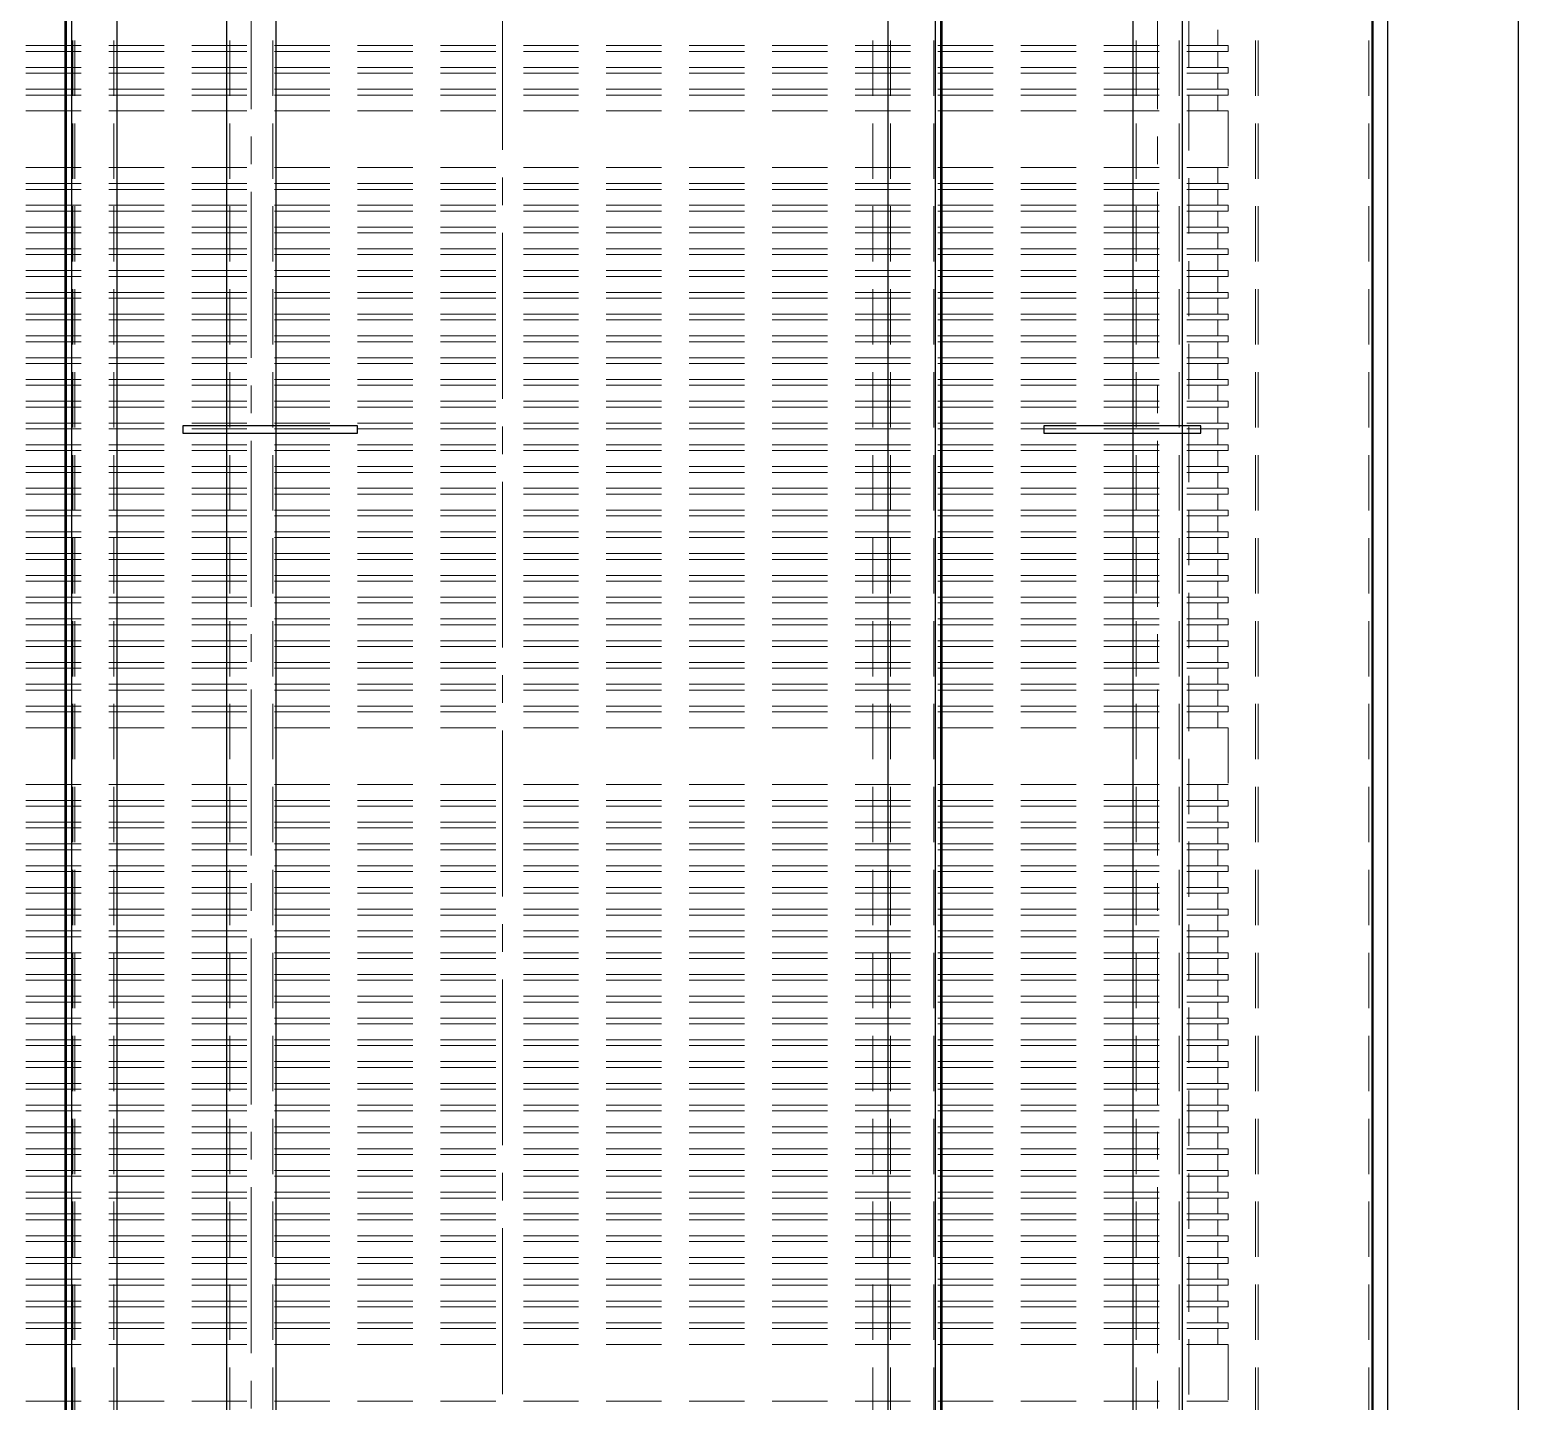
# Model space of a CAD drawing. Header units: millimetres. Extents: x -16130 to 36813, y -8099 to 27484.
# Drawn here: x 23942 to 24968, y 2933 to 3878 of the extents above; entities that cross this region are included whole.
import ezdxf

# ---------------------------------------------------------------- set-up
doc = ezdxf.new("R2010")
doc.units = ezdxf.units.MM
doc.header["$LTSCALE"] = 6
doc.linetypes.add('CENTER2', pattern=[28.575, 19.05, -3.175, 3.175, -3.175])
doc.linetypes.add('HIDDEN', pattern=[9.525, 6.35, -3.175])
doc.layers.add('04_HIDDEN', color=2, linetype='HIDDEN', lineweight=13)
doc.layers.add('05_CENTER', color=4, linetype='CENTER2', lineweight=13)

# ---------------------------------------------------------------- blocks, each defined once
blk = doc.blocks.new('A$C28E10C10_1_1_1')
at = {"color": 0}
for p, q in [((493, 1436), (493, 1425)), ((-500, 1425), (500, 1425)), ((-500, 1421), (500, 1421)), ((493, 1421), (493, 1410)), ((500, 1425), (500, 1421)), ((-500, 1410), (500, 1410)), ((-500, 1406), (500, 1406)), ((493, 1406), (493, 1395)), ((500, 1410), (500, 1406)), ((-500, 1395), (500, 1395)), ((-500, 1391), (500, 1391)), ((493, 1391), (493, 1380)), ((500, 1395), (500, 1391)), ((-500, 1380), (500, 1380)), ((500, 1380), (500, 1341)), ((-500, 1341), (500, 1341)), ((-500, 1341), (500, 1341)), ((493, 1341), (493, 1330)), ((-500, 1330), (500, 1330)), ((-500, 1326), (500, 1326)), ((493, 1326), (493, 1315)), ((500, 1330), (500, 1326)), ((-500, 1315), (500, 1315)), ((500, 1315), (500, 1311)), ((-500, 1311), (500, 1311)), ((493, 1311), (493, 1300)), ((-500, 1300), (500, 1300)), ((-500, 1296), (500, 1296)), ((493, 1296), (493, 1285)), ((500, 1300), (500, 1296)), ((-500, 1285), (500, 1285)), ((500, 1285), (500, 1281)), ((-500, 1281), (500, 1281)), ((493, 1281), (493, 1270)), ((-500, 1270), (500, 1270)), ((-500, 1266), (500, 1266)), ((493, 1266), (493, 1255)), ((500, 1270), (500, 1266)), ((-500, 1255), (500, 1255)), ((500, 1255), (500, 1251)), ((-500, 1251), (500, 1251)), ((493, 1251), (493, 1240)), ((-500, 1240), (500, 1240)), ((-500, 1236), (500, 1236)), ((493, 1236), (493, 1225)), ((500, 1240), (500, 1236)), ((-500, 1225), (500, 1225)), ((-500, 1221), (500, 1221)), ((493, 1221), (493, 1210)), ((500, 1225), (500, 1221)), ((-500, 1210), (500, 1210)), ((-500, 1206), (500, 1206)), ((493, 1206), (493, 1195)), ((500, 1210), (500, 1206)), ((-500, 1195), (500, 1195)), ((-500, 1191), (500, 1191)), ((493, 1191), (493, 1180)), ((500, 1195), (500, 1191)), ((-500, 1180), (500, 1180)), ((500, 1180), (500, 1176)), ((-500, 1176), (500, 1176)), ((493, 1176), (493, 1165)), ((-500, 1165), (500, 1165)), ((-500, 1161), (500, 1161)), ((493, 1161), (493, 1150)), ((500, 1165), (500, 1161)), ((-500, 1150), (500, 1150)), ((500, 1150), (500, 1146)), ((-500, 1146), (500, 1146)), ((493, 1146), (493, 1135)), ((-500, 1135), (500, 1135)), ((-500, 1131), (500, 1131)), ((493, 1131), (493, 1120)), ((500, 1135), (500, 1131)), ((-500, 1120), (500, 1120)), ((500, 1120), (500, 1116)), ((-500, 1116), (500, 1116)), ((493, 1116), (493, 1105)), ((-500, 1105), (500, 1105)), ((-500, 1101), (500, 1101)), ((493, 1101), (493, 1090)), ((500, 1105), (500, 1101)), ((-500, 1090), (500, 1090)), ((500, 1090), (500, 1086)), ((-500, 1086), (500, 1086)), ((493, 1086), (493, 1075)), ((-500, 1075), (500, 1075)), ((-500, 1071), (500, 1071)), ((493, 1071), (493, 1060)), ((500, 1075), (500, 1071)), ((-500, 1060), (500, 1060)), ((500, 1060), (500, 1056)), ((-500, 1056), (500, 1056)), ((493, 1056), (493, 1045)), ((-500, 1045), (500, 1045)), ((-500, 1041), (500, 1041)), ((493, 1041), (493, 1030)), ((500, 1045), (500, 1041)), ((-500, 1030), (500, 1030)), ((-500, 1026), (500, 1026)), ((493, 1026), (493, 1015)), ((500, 1030), (500, 1026)), ((-500, 1015), (500, 1015)), ((-500, 1011), (500, 1011)), ((493, 1011), (493, 1000)), ((500, 1015), (500, 1011)), ((-500, 1000), (500, 1000)), ((-500, 996), (500, 996)), ((493, 996), (493, 985)), ((500, 1000), (500, 996)), ((-500, 985), (500, 985)), ((500, 985), (500, 981)), ((-500, 981), (500, 981)), ((493, 981), (493, 970)), ((-500, 970), (500, 970)), ((-500, 966), (500, 966)), ((493, 966), (493, 955)), ((500, 970), (500, 966)), ((-500, 955), (500, 955)), ((500, 955), (500, 916)), ((-500, 916), (500, 916)), ((-500, 916), (500, 916)), ((493, 916), (493, 905)), ((-500, 905), (500, 905)), ((500, 905), (500, 901)), ((-500, 901), (500, 901)), ((493, 901), (493, 890)), ((-500, 890), (500, 890)), ((-500, 886), (500, 886)), ((493, 886), (493, 875)), ((500, 890), (500, 886)), ((-500, 875), (500, 875)), ((500, 875), (500, 871)), ((-500, 871), (500, 871)), ((493, 871), (493, 860)), ((-500, 860), (500, 860)), ((-500, 856), (500, 856)), ((493, 856), (493, 845)), ((500, 860), (500, 856)), ((-500, 845), (500, 845)), ((500, 845), (500, 841)), ((-500, 841), (500, 841)), ((493, 841), (493, 830)), ((-500, 830), (500, 830)), ((-500, 826), (500, 826)), ((493, 826), (493, 815)), ((500, 830), (500, 826)), ((-500, 815), (500, 815)), ((-500, 811), (500, 811)), ((493, 811), (493, 800)), ((500, 815), (500, 811)), ((-500, 800), (500, 800)), ((-500, 796), (500, 796)), ((493, 796), (493, 785)), ((500, 800), (500, 796)), ((-500, 785), (500, 785)), ((-500, 781), (500, 781)), ((493, 781), (493, 770)), ((500, 785), (500, 781)), ((-500, 770), (500, 770)), ((500, 770), (500, 766)), ((-500, 766), (500, 766)), ((493, 766), (493, 755)), ((-500, 755), (500, 755)), ((-500, 751), (500, 751)), ((493, 751), (493, 740)), ((500, 755), (500, 751)), ((-500, 740), (500, 740)), ((500, 740), (500, 736)), ((-500, 736), (500, 736)), ((493, 736), (493, 725)), ((-500, 725), (500, 725)), ((-500, 721), (500, 721)), ((493, 721), (493, 710)), ((500, 725), (500, 721)), ((-500, 710), (500, 710)), ((500, 710), (500, 706)), ((-500, 706), (500, 706)), ((493, 706), (493, 695)), ((-500, 695), (500, 695)), ((-500, 691), (500, 691)), ((493, 691), (493, 680)), ((500, 695), (500, 691)), ((-500, 680), (500, 680)), ((500, 680), (500, 676)), ((-500, 676), (500, 676)), ((493, 676), (493, 665)), ((-500, 665), (500, 665)), ((-500, 661), (500, 661)), ((493, 661), (493, 650)), ((500, 665), (500, 661)), ((-500, 650), (500, 650)), ((500, 650), (500, 646)), ((-500, 646), (500, 646)), ((493, 646), (493, 635)), ((-500, 635), (500, 635)), ((-500, 631), (500, 631)), ((493, 631), (493, 620)), ((500, 635), (500, 631)), ((-500, 620), (500, 620)), ((-500, 616), (500, 616)), ((493, 616), (493, 605)), ((500, 620), (500, 616)), ((-500, 605), (500, 605)), ((-500, 601), (500, 601)), ((493, 601), (493, 590)), ((500, 605), (500, 601)), ((-500, 590), (500, 590)), ((-500, 586), (500, 586)), ((493, 586), (493, 575)), ((500, 590), (500, 586)), ((-500, 575), (500, 575)), ((500, 575), (500, 571)), ((-500, 571), (500, 571)), ((493, 571), (493, 560)), ((-500, 560), (500, 560)), ((-500, 556), (500, 556)), ((493, 556), (493, 545)), ((500, 560), (500, 556)), ((-500, 545), (500, 545)), ((500, 545), (500, 541)), ((-500, 541), (500, 541)), ((493, 541), (493, 530)), ((-500, 530), (500, 530)), ((500, 530), (500, 491)), ((-500, 491), (500, 491)), ((-500, 491), (500, 491))]:
    blk.add_line(p, q, dxfattribs=at)
at = {"layer": '04_HIDDEN'}
blk.add_line((473, 2191), (473, 105), dxfattribs=at)
at = {"layer": '05_CENTER'}
blk.add_line((0, 2324.7), (0, -15.5), dxfattribs=at)
blk = doc.blocks.new('A$C59FA16D1_1_1')
at = {"color": 0}
blk.add_line((-90, 2592), (-90, -934), dxfattribs=at)
blk.add_lwpolyline([(-5, 2592), (0, 2592), (0, -934), (-100, -934), (-100, 2592), (-90, 2592)], dxfattribs=at)
blk = doc.blocks.new('A$C29E04663_1_1')
at = {"color": 0}
for p, q in [((-368.7, 2370), (-368.7, 5)), ((-332.3, 2370), (-332.3, 5)), ((-331.3, 2370), (-331.3, 5)), ((-199.7, 2370), (-199.7, 5)), ((-165.7, 2370), (-165.7, 5)), ((-35.1, 2370), (-35.1, 5))]:
    blk.add_line(p, q, dxfattribs=at)
blk.add_lwpolyline([(-261.1, 1185), (-152.8, 1185), (-152.8, 1190), (-261.1, 1190)], close=True)
at = {"layer": '04_HIDDEN'}
for p, q in [((-366.7, 2370), (-366.7, 5)), ((-197.5, 2370), (-197.5, 5)), ((-167.8, 2370), (-167.8, 5)), ((-115.3, 2370), (-115.3, 5)), ((-113.3, 2370), (-113.3, 5)), ((-37.1, 2370), (-37.1, 5))]:
    blk.add_line(p, q, dxfattribs=at)
at = {"layer": '05_CENTER'}
blk.add_line((-182.7, 2379.9), (-182.7, -15.8), dxfattribs=at)
blk = doc.blocks.new('A$C37977191_1_1')
at = {"color": 0}
for p, q in [((-585.5, 2370), (-585.5, 5)), ((-478.5, 2370), (-478.5, 5)), ((-444.5, 2370), (-444.5, 5)), ((9.9, 2370), (9.9, 5))]:
    blk.add_line(p, q, dxfattribs=at)
blk.add_lwpolyline([(-508.8, 1185), (-388.4, 1185), (-388.4, 1190), (-508.8, 1190)], close=True)
at = {"layer": '04_HIDDEN'}
for p, q in [((-584.5, 2370), (-584.5, 5)), ((-583.1, 2370), (-583.1, 5)), ((-476.3, 2370), (-476.3, 5)), ((-446.6, 2370), (-446.6, 5)), ((-33.1, 2370), (-33.1, 5)), ((8.9, 2370), (8.9, 5))]:
    blk.add_line(p, q, dxfattribs=at)
at = {"layer": '05_CENTER'}
blk.add_line((-461.5, 2379.9), (-461.5, -15.8), dxfattribs=at)
blk = doc.blocks.new('A$C72827781_1_1')
at = {"color": 0}
for p, q in [((44.1, 2370), (44.1, 5)), ((45.1, 2370), (45.1, 5)), ((79.9, 2370), (79.9, 5))]:
    blk.add_line(p, q, dxfattribs=at)
at = {"layer": '04_HIDDEN'}
blk.add_line((78, 2370), (78, 5), dxfattribs=at)
blk = doc.blocks.new('A$C788C044D_1_1')
for name, p in [('A$C72827781_1_1', (-980, 0)), ('A$C37977191_1_1', (-345.8, 0)), ('A$C29E04663_1_1', (0, 0))]:
    blk.add_blockref(name, p)

msp = doc.modelspace()

# ---------------------------------------------------------------- block references
for name, p in [('A$C59FA16D1_1_1', (24967.87493, 2303.1782)), ('A$C788C044D_1_1', (24902.04172, 2415.1782))]:
    msp.add_blockref(name, p)
at = {"layer": '04_HIDDEN'}
msp.add_blockref('A$C28E10C10_1_1_1', (24267.87493, 2442.1782), dxfattribs=at)

doc.saveas('drawing.dxf')
